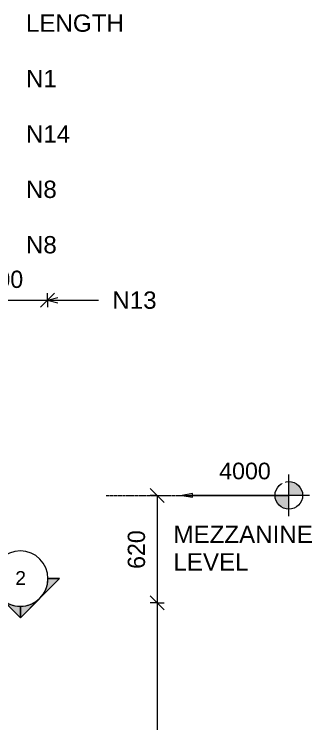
# Model space of a CAD drawing. Header units: millimetres. Extents: x -5792 to 12184, y -1888 to 8188.
# Drawn here: x -2608 to -885, y 2341 to 6440 of the extents above; entities that cross this region are included whole.
import ezdxf

# ---------------------------------------------------------------- set-up
doc = ezdxf.new("R2010")
doc.units = ezdxf.units.MM
doc.linetypes.add('Hidden', pattern=[7.14, 4.76, -2.38])
for name, color, linetype, lineweight in [('A-ANNO-DIMS', 211, 'Continuous', 9), ('A-ANNO-DIMS-40', 211, 'Continuous', 9), ('A-DETL-HDLN', 90, 'Hidden', 18), ('G-ANNO-DIMS', 111, 'Continuous', 9), ('G-ANNO-SYMB', 111, 'Continuous', 9), ('G-ANNO-TEXT', 231, 'Continuous', 9)]:
    doc.layers.add(name, color=color, linetype=linetype, lineweight=lineweight)
doc.styles.add('Arial', font='arial.ttf', dxfattribs={"height": 80})
doc.styles.add('Arial_1', font='arial.ttf', dxfattribs={"height": 100})
doc.styles.add('Arial_2', font='arial.ttf', dxfattribs={"height": 96})
doc.styles.add('Nirmala UI Semilight', font='NirmalaS.ttf', dxfattribs={"height": 100})
doc.dimstyles.new('Arrow_Filled_-_2_5_NI_UI', dxfattribs={"dimscale": 304.8, "dimtxt": 104.736395, "dimasz": 0.262467, "dimexe": 0.131234, "dimexo": 0.0625, "dimgap": 0.131234, "dimtad": 1, "dimdec": 0, "dimzin": 0, "dimdsep": 46, "dimtxsty": 'Nirmala UI Semilight', "dimblk1": 'OBLIQUE', "dimblk2": 'OBLIQUE', "dimsah": 1, "dimcen": 0.09, "dimazin": 0, "dimtfac": 1, "dimtdec": 4, "dimtix": 1, "dimtmove": 0, "dimatfit": 3, "dimfxl": 0.131234, "dimfxlon": 1, "dimtvp": 1, "dimtolj": 1, "dimtzin": 0, "dimarcsym": 2})

# ---------------------------------------------------------------- blocks, each defined once
blk = doc.blocks.new('Detail View - M_Section Head - Filled SHOP DWG-1002450-Elevation Front')
at = {"layer": 'G-ANNO-SYMB'}
h = blk.add_hatch(color=256, dxfattribs=at)
edge = h.paths.add_edge_path()
edge.add_line((-2359, -250.4), (-2292.7, -250.4))
edge.add_arc((-2132.7, -250.4), 160, 180, 225)
edge.add_line((-2245.9, -363.5), (-2359, -250.4))
h = blk.add_hatch(color=256, dxfattribs=at)
edge = h.paths.add_edge_path()
edge.add_line((-1906.4, -250.4), (-2019.6, -363.5))
edge.add_arc((-2132.7, -250.4), 160, 315, 360)
edge.add_line((-1972.7, -250.4), (-1906.4, -250.4))
h = blk.add_hatch(color=256, dxfattribs=at)
edge = h.paths.add_edge_path()
edge.add_line((-2132.7, -476.7), (-2245.9, -363.5))
edge.add_arc((-2132.7, -250.4), 160, 225, 270)
edge.add_line((-2132.7, -410.4), (-2132.7, -476.7))
h = blk.add_hatch(color=256, dxfattribs=at)
edge = h.paths.add_edge_path()
edge.add_line((-2132.7, -476.7), (-2132.7, -410.4))
edge.add_arc((-2132.7, -250.4), 160, 270, 315)
edge.add_line((-2019.6, -363.5), (-2132.7, -476.7))
for p, q in [((-2132.7, -476.7), (-2359, -250.4)), ((-2292.7, -250.4), (-2359, -250.4)), ((-2359, -250.4), (-2245.9, -363.5)), ((-2292.7, -250.4), (-2359, -250.4)), ((-2132.7, -476.7), (-1906.4, -250.4)), ((-2019.6, -363.5), (-1906.4, -250.4)), ((-1972.7, -250.4), (-1906.4, -250.4)), ((-1906.4, -250.4), (-1972.7, -250.4)), ((-2245.9, -363.5), (-2132.7, -476.7)), ((-2132.7, -476.7), (-2019.6, -363.5)), ((-2132.7, -410.4), (-2132.7, -476.7)), ((-2132.7, -476.7), (-2132.7, -410.4))]:
    blk.add_line(p, q, dxfattribs=at)
for start, end in [(360, 180), (180, 360), (180, 225), (315, 0), (225, 270), (270, 315)]:
    blk.add_arc((-2132.7, -250.4), 160, start, end, dxfattribs=at)
blk = doc.blocks.new('Spot Elevations - M_Spot Elevation - Target Filled-10609-Elevation Front')
at = {"layer": 'G-ANNO-DIMS'}
h = blk.add_hatch(color=256, dxfattribs=at)
edge = h.paths.add_edge_path()
edge.add_line((-1018.3, 3660), (-938.3, 3660))
edge.add_arc((-1018.3, 3660), 80, 0, 90)
edge.add_line((-1018.3, 3740), (-1018.3, 3660))
h = blk.add_hatch(color=256, dxfattribs=at)
edge = h.paths.add_edge_path()
edge.add_line((-1018.3, 3660), (-1098.3, 3660))
edge.add_arc((-1018.3, 3660), 80, 180, 270)
edge.add_line((-1018.3, 3580), (-1018.3, 3660))
for p, q in [((-1018.3, 3540), (-1018.3, 3780)), ((-898.3, 3660), (-1578.3, 3660))]:
    blk.add_line(p, q, dxfattribs=at)
blk.add_circle((-1018.3, 3660), 80, dxfattribs=at)
blk = doc.blocks.new('DIMBLOCK29-Elevation Front')
at = {"layer": 'A-ANNO-DIMS-40'}
for p, q in [((-1780.2, 3660), (-1820.2, 3700)), ((-1780.2, 3660), (-1820.2, 3660)), ((-1780.2, 3660), (-1780.2, 3040)), ((-1780.2, 3660), (-1740.2, 3620)), ((-1780.2, 3660), (-1740.2, 3660)), ((-1780.2, 3040), (-1820.2, 3080)), ((-1780.2, 3040), (-1820.2, 3040)), ((-1780.2, 3040), (-1740.2, 3000)), ((-1780.2, 3040), (-1740.2, 3040))]:
    blk.add_line(p, q, dxfattribs=at)
at = {"layer": 'A-ANNO-DIMS-40', "color": 0, "insert": (-1950.6, 3235.7), "char_height": 100, "width": 274.219, "attachment_point": 1, "rotation": 90, "line_spacing_factor": 1.142579, "style": 'Nirmala UI Semilight'}
blk.add_mtext('620', dxfattribs=at)
blk = doc.blocks.new('_Oblique')
at = {"color": 0, "linetype": 'ByBlock', "lineweight": -2}
blk.add_line((-0.5, -0.5), (0.5, 0.5), dxfattribs=at)
blk = doc.blocks.new('DIMBLOCK30-Elevation Front')
at = {"layer": 'A-ANNO-DIMS-40'}
for p, q in [((-1780.2, 3040), (-1820.2, 3080)), ((-1780.2, 3040), (-1820.2, 3040)), ((-1780.2, 3040), (-1780.2, -1395)), ((-1780.2, 3040), (-1740.2, 3000)), ((-1780.2, 3040), (-1740.2, 3040)), ((-1780.2, -1395), (-1820.2, -1355)), ((-1780.2, -1395), (-1820.2, -1395)), ((-1780.2, -1395), (-1740.2, -1435)), ((-1780.2, -1395), (-1740.2, -1395))]:
    blk.add_line(p, q, dxfattribs=at)
at = {"layer": 'A-ANNO-DIMS-40', "color": 0, "insert": (-1950.6, 668.3), "char_height": 100, "width": 370.196, "attachment_point": 1, "rotation": 90, "line_spacing_factor": 1.142579, "style": 'Nirmala UI Semilight'}
blk.add_mtext('4435', dxfattribs=at)
blk = doc.blocks.new('DIMBLOCK35-Elevation Front')
at = {"layer": 'A-ANNO-DIMS-40'}
for p, q in [((-2914.6, 4788), (-2874.6, 4828)), ((-2914.6, 4788), (-2914.6, 4828)), ((-2414.6, 4788), (-2374.6, 4828)), ((-2414.6, 4788), (-2414.6, 4828)), ((-2914.6, 4788), (-2954.6, 4748)), ((-2914.6, 4788), (-2414.6, 4788)), ((-2914.6, 4788), (-2914.6, 4748)), ((-2414.6, 4788), (-2454.6, 4748)), ((-2414.6, 4788), (-2414.6, 4748))]:
    blk.add_line(p, q, dxfattribs=at)
at = {"layer": 'A-ANNO-DIMS-40', "color": 0, "insert": (-2778.8, 4958.4), "char_height": 100, "width": 274.219, "attachment_point": 1, "line_spacing_factor": 1.142579, "style": 'Nirmala UI Semilight'}
blk.add_mtext('500', dxfattribs=at)

msp = doc.modelspace()

# ---------------------------------------------------------------- hatches: boundary and pattern name
at = {"layer": 'G-ANNO-DIMS'}
msp.add_hatch(color=256, dxfattribs=at).paths.add_polyline_path([(-1636.4, 3660), (-1576.4, 3649.4), (-1576.4, 3670.6)])

# ---------------------------------------------------------------- linework, layer by layer
at = {"layer": 'A-DETL-HDLN'}
msp.add_line((-2074.6, 3660), (-1294.6, 3660), dxfattribs=at)
at = {"layer": 'G-ANNO-DIMS'}
for p, q in [((-1576.4, 3670.6), (-1636.4, 3660)), ((-1636.4, 3660), (-1576.4, 3649.4)), ((-1636.4, 3660), (-1316.3, 3660)), ((-1576.4, 3649.4), (-1576.4, 3670.6)), ((-1316.3, 3660), (-1018.3, 3660))]:
    msp.add_line(p, q, dxfattribs=at)
at = {"layer": 'G-ANNO-TEXT', "color": 7}
for q in [(-2355.1, 4804.1), (-2355.1, 4772), (-2119.8, 4788)]:
    msp.add_line((-2415.1, 4788), q, dxfattribs=at)

# ---------------------------------------------------------------- block references
at = {"layer": 'G-ANNO-DIMS'}
msp.add_blockref('Spot Elevations - M_Spot Elevation - Target Filled-10609-Elevation Front', (0, 0), dxfattribs=at)
at = {"layer": 'G-ANNO-SYMB'}
msp.add_blockref('Detail View - M_Section Head - Filled SHOP DWG-1002450-Elevation Front', (-439.4, 3430), dxfattribs=at)

# ---------------------------------------------------------------- texts
at = {"layer": 'G-ANNO-SYMB', "insert": (-2601.5, 3222.7), "char_height": 80, "width": 76.962, "attachment_point": 1, "style": 'Arial'}
msp.add_mtext('2', dxfattribs=at)
at = {"layer": 'G-ANNO-TEXT', "color": 7, "char_height": 100, "attachment_point": 1, "style": 'Arial_1'}
for s, insert, width in [('LENGTH', (-2539.8, 6438), 686.244), ('N1', (-2539.8, 6118), 214.852), ('N14', (-2539.8, 5798), 307.848), ('N8', (-2539.8, 5478), 214.852), ('N8', (-2539.8, 5158), 214.852), ('N13', (-2039.8, 4838), 307.848), ('MEZZANINE ', (-1686.2, 3484.9), 1019.746), ('LEVEL', (-1686.2, 3326.2), 522.7)]:
    msp.add_mtext(s, dxfattribs=dict(at, insert=insert, width=width))

# ---------------------------------------------------------------- dimensions: what is measured, and where the dimension line sits
at = {"layer": 'A-ANNO-DIMS'}
dim = msp.add_linear_dim(base=(-2414.6, 4788), p1=(-2914.6, 4748), p2=(-2414.6, 4748), dimstyle='Arrow_Filled_-_2_5_NI_UI', override={"dimpost": '<>', "dimfxl": 500}, dxfattribs=at)
dim.commit()
dim.dimension.update_dxf_attribs({"geometry": 'DIMBLOCK35-Elevation Front', "text_midpoint": (-2664.6, 4879.6)})
for base, p1, p2, override, picture, middle in [((-1780.2, 3040), (-1740.2, 3660), (-1820.2, 3040), {"dimpost": '<>', "dimfxl": 625.139984}, 'DIMBLOCK29-Elevation Front', (-1871.9, 3350)), ((-1780.2, -1395), (-1820.2, 3040), (-1820.2, -1395), {"dimpost": '<>', "dimfxl": 4435}, 'DIMBLOCK30-Elevation Front', (-1871.9, 822.5))]:
    dim = msp.add_linear_dim(base=base, p1=p1, p2=p2, angle=90, dimstyle='Arrow_Filled_-_2_5_NI_UI', override=override, dxfattribs=at)
    dim.commit()
    dim.dimension.update_dxf_attribs({"geometry": picture, "text_midpoint": middle})

# ---------------------------------------------------------------- next in the draw order: texts
at = {"layer": 'G-ANNO-DIMS', "insert": (-1421.2, 3849.2), "char_height": 96, "width": 357.298, "attachment_point": 1, "line_spacing_factor": 0.941778, "style": 'Arial_2', "bg_fill": 3, "box_fill_scale": 1.25, "bg_fill_color": 256, "bg_fill_true_color": 13158600, "bg_fill_transparency": 0}
msp.add_mtext('4000', dxfattribs=at)

doc.saveas('drawing.dxf')
